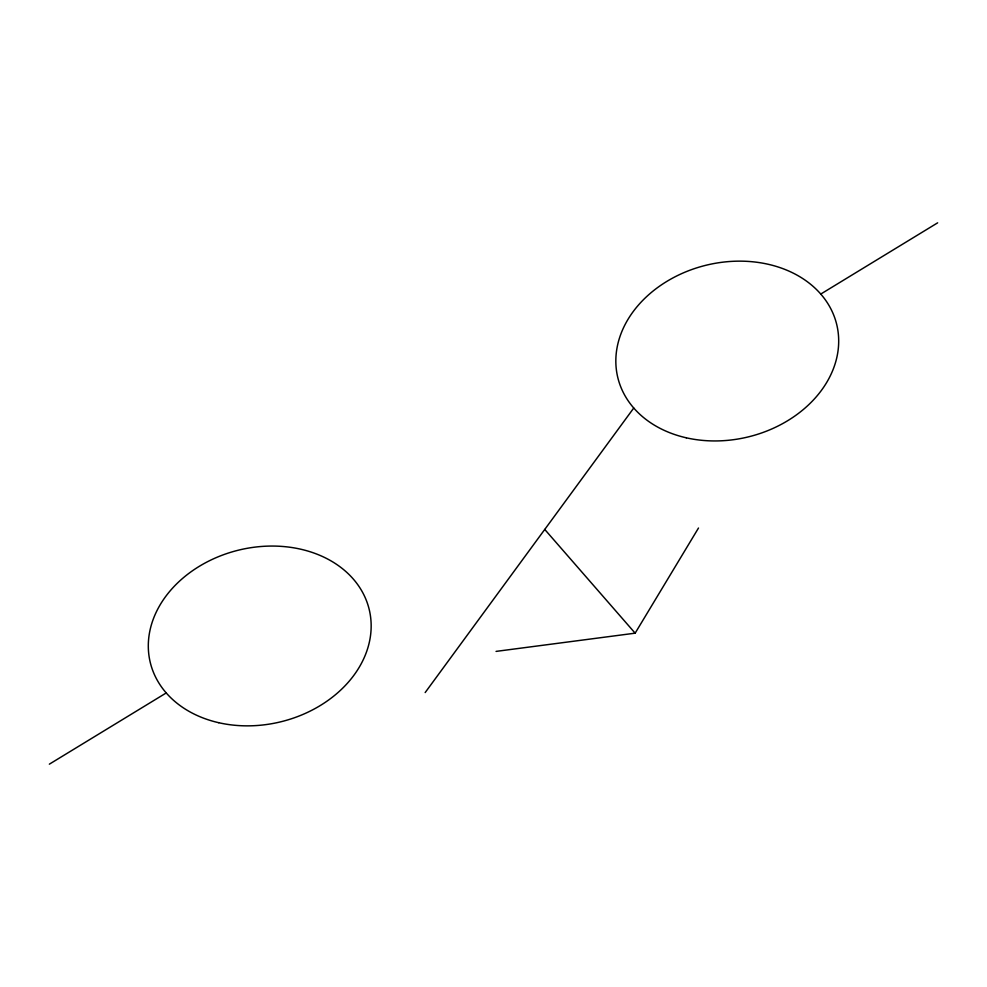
<?xml version="1.0" encoding="UTF-8"?>
<svg xmlns="http://www.w3.org/2000/svg" width="987" height="987" viewBox="0 0 987 987"><rect width="100%" height="100%" fill="white"/><g stroke="black" fill="none" stroke-linecap="round" stroke-linejoin="round"><path stroke-width="1.48" d="M496.054 651.395L635.147 633.173L698.5 528.02M425.163 692.566L633.753 408.026M49.35 764.172L166.235 692.936M820.765 294.064L937.65 222.828M544.75 529.439L635.147 633.173M686.249 437.796A112.629 88.386 -13.6 0 0 837.494 328.103A112.629 88.386 -13.6 0 0 658.045 287.242A112.629 88.386 -13.6 0 0 686.249 437.796M218.719 722.706A112.629 88.386 -13.6 0 0 369.965 613.013A112.629 88.386 -13.6 0 0 190.516 572.152A112.629 88.386 -13.6 0 0 218.719 722.706"/></g></svg>
